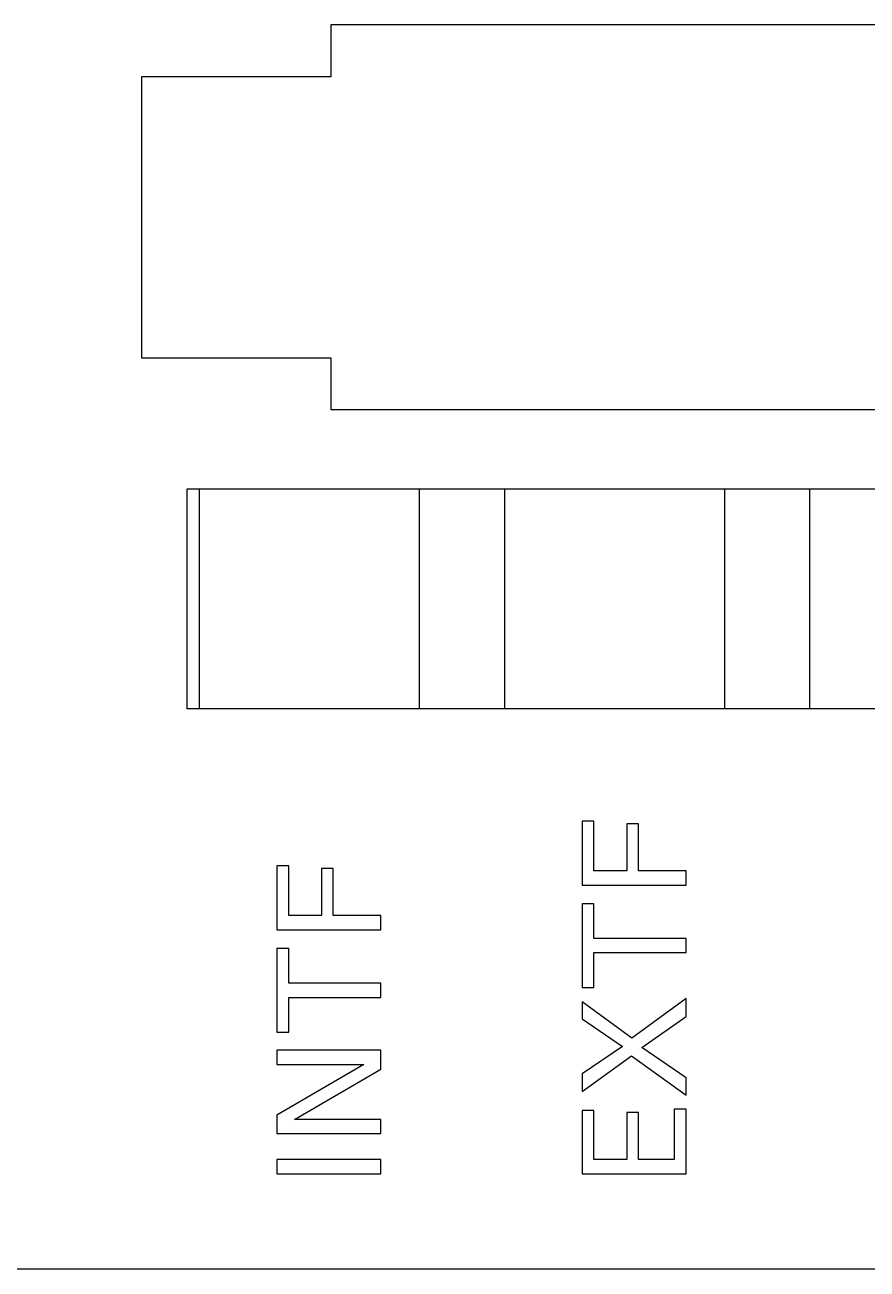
# Model space of a CAD drawing. Extents: x 10 to 610, y -247 to 1644.
# Drawn here: x 213.599 to 216.165, y 104.046 to 107.836 of the extents above; entities that cross this region are included whole.
import ezdxf

# ---------------------------------------------------------------- set-up
doc = ezdxf.new("R2010")
doc.units = 0
doc.header["$LTSCALE"] = 5
doc.header["$MEASUREMENT"] = 0
doc.layers.get('0').update_dxf_attribs({"linetype": 'CONTINUOUS'})

# ---------------------------------------------------------------- blocks, each defined once
blk = doc.blocks.new('L50')
at = {"linetype": 'Continuous'}
for p, q in [((76.13, 86.525), (26.73, 86.525)), ((26.73, 86.525), (26.73, 85.675)), ((26.73, 85.675), (23.63, 85.675)), ((23.63, 85.675), (23.63, 81.075)), ((23.63, 81.075), (26.73, 81.075)), ((26.73, 81.075), (26.73, 80.225)), ((26.73, 80.225), (76.13, 80.225)), ((24.38, 78.925), (78.28, 78.925)), ((24.38, 75.325), (24.38, 78.925)), ((24.58, 75.325), (24.58, 78.925)), ((28.18, 78.925), (28.18, 75.325)), ((29.58, 75.325), (29.58, 78.925)), ((33.18, 78.925), (33.18, 75.325)), ((34.58, 75.325), (34.58, 78.925)), ((78.28, 75.325), (24.38, 75.325)), ((31.043, 73.486), (30.85, 73.486)), ((30.85, 73.486), (30.85, 72.439)), ((31.043, 72.672), (31.043, 73.486)), ((31.772, 73.444), (31.579, 73.444)), ((31.579, 73.444), (31.579, 72.672)), ((31.772, 72.672), (31.772, 73.444)), ((26.043, 72.752), (25.85, 72.752)), ((25.85, 72.752), (25.85, 71.705)), ((26.043, 71.938), (26.043, 72.752)), ((26.772, 72.71), (26.579, 72.71)), ((26.579, 72.71), (26.579, 71.938)), ((26.772, 71.938), (26.772, 72.71)), ((31.579, 72.672), (31.043, 72.672)), ((32.55, 72.672), (31.772, 72.672)), ((32.55, 72.439), (32.55, 72.672)), ((30.85, 72.439), (32.55, 72.439)), ((31.043, 72.134), (30.85, 72.134)), ((30.85, 72.134), (30.85, 70.762)), ((31.043, 71.564), (31.043, 72.134)), ((26.579, 71.938), (26.043, 71.938)), ((27.55, 71.938), (26.772, 71.938)), ((27.55, 71.705), (27.55, 71.938)), ((25.85, 71.705), (27.55, 71.705)), ((32.55, 71.564), (31.043, 71.564)), ((32.55, 71.332), (32.55, 71.564)), ((26.043, 71.4), (25.85, 71.4)), ((25.85, 71.4), (25.85, 70.028)), ((26.043, 70.831), (26.043, 71.4)), ((31.043, 71.332), (32.55, 71.332)), ((31.043, 70.762), (31.043, 71.332)), ((27.55, 70.831), (26.043, 70.831)), ((27.55, 70.598), (27.55, 70.831)), ((30.85, 70.762), (31.043, 70.762)), ((26.043, 70.598), (27.55, 70.598)), ((26.043, 70.028), (26.043, 70.598)), ((31.664, 69.932), (30.85, 70.525)), ((30.85, 70.525), (30.85, 70.247)), ((32.55, 70.584), (31.664, 69.932)), ((32.55, 70.286), (32.55, 70.584)), ((30.85, 70.247), (31.51, 69.798)), ((31.826, 69.779), (32.55, 70.286)), ((25.85, 70.028), (26.043, 70.028)), ((27.55, 69.734), (25.85, 69.734)), ((25.85, 69.734), (25.85, 69.503)), ((27.55, 69.422), (27.55, 69.734)), ((31.51, 69.798), (30.85, 69.346)), ((32.55, 69.284), (31.826, 69.779)), ((25.85, 69.503), (27.275, 69.503)), ((27.275, 69.503), (25.85, 68.673)), ((30.85, 69.056), (31.66, 69.641)), ((31.66, 69.641), (32.55, 68.999)), ((26.14, 68.602), (27.55, 69.422)), ((30.85, 69.346), (30.85, 69.056)), ((32.55, 68.999), (32.55, 69.284)), ((25.85, 68.673), (25.85, 68.37)), ((31.043, 68.747), (30.85, 68.747)), ((30.85, 68.747), (30.85, 67.711)), ((31.043, 67.944), (31.043, 68.747)), ((31.772, 68.716), (31.579, 68.716)), ((31.579, 68.716), (31.579, 67.944)), ((31.772, 67.944), (31.772, 68.716)), ((32.55, 68.769), (32.357, 68.769)), ((32.357, 68.769), (32.357, 67.944)), ((32.55, 67.711), (32.55, 68.769)), ((27.55, 68.602), (26.14, 68.602)), ((27.55, 68.37), (27.55, 68.602)), ((25.85, 68.37), (27.55, 68.37)), ((27.55, 67.944), (25.85, 67.944)), ((25.85, 67.944), (25.85, 67.711)), ((27.55, 67.711), (27.55, 67.944)), ((31.579, 67.944), (31.043, 67.944)), ((32.357, 67.944), (31.772, 67.944)), ((25.85, 67.711), (27.55, 67.711)), ((30.85, 67.711), (32.55, 67.711)), ((124, 66.15), (-3, 66.15))]:
    blk.add_line(p, q, dxfattribs=at)
at = {"color": 7, "linetype": 'Continuous'}
blk.add_line((285.5, 66.15), (-1.5, 66.15), dxfattribs=at)

msp = doc.modelspace()

# ---------------------------------------------------------------- block references
at = {"linetype": 'Continuous', "xscale": 0.1860223936625646, "yscale": 0.1860223936625646, "zscale": 0.1860223936625646}
msp.add_blockref('L50', (209.5581, 91.7405), dxfattribs=at)

doc.saveas('drawing.dxf')
